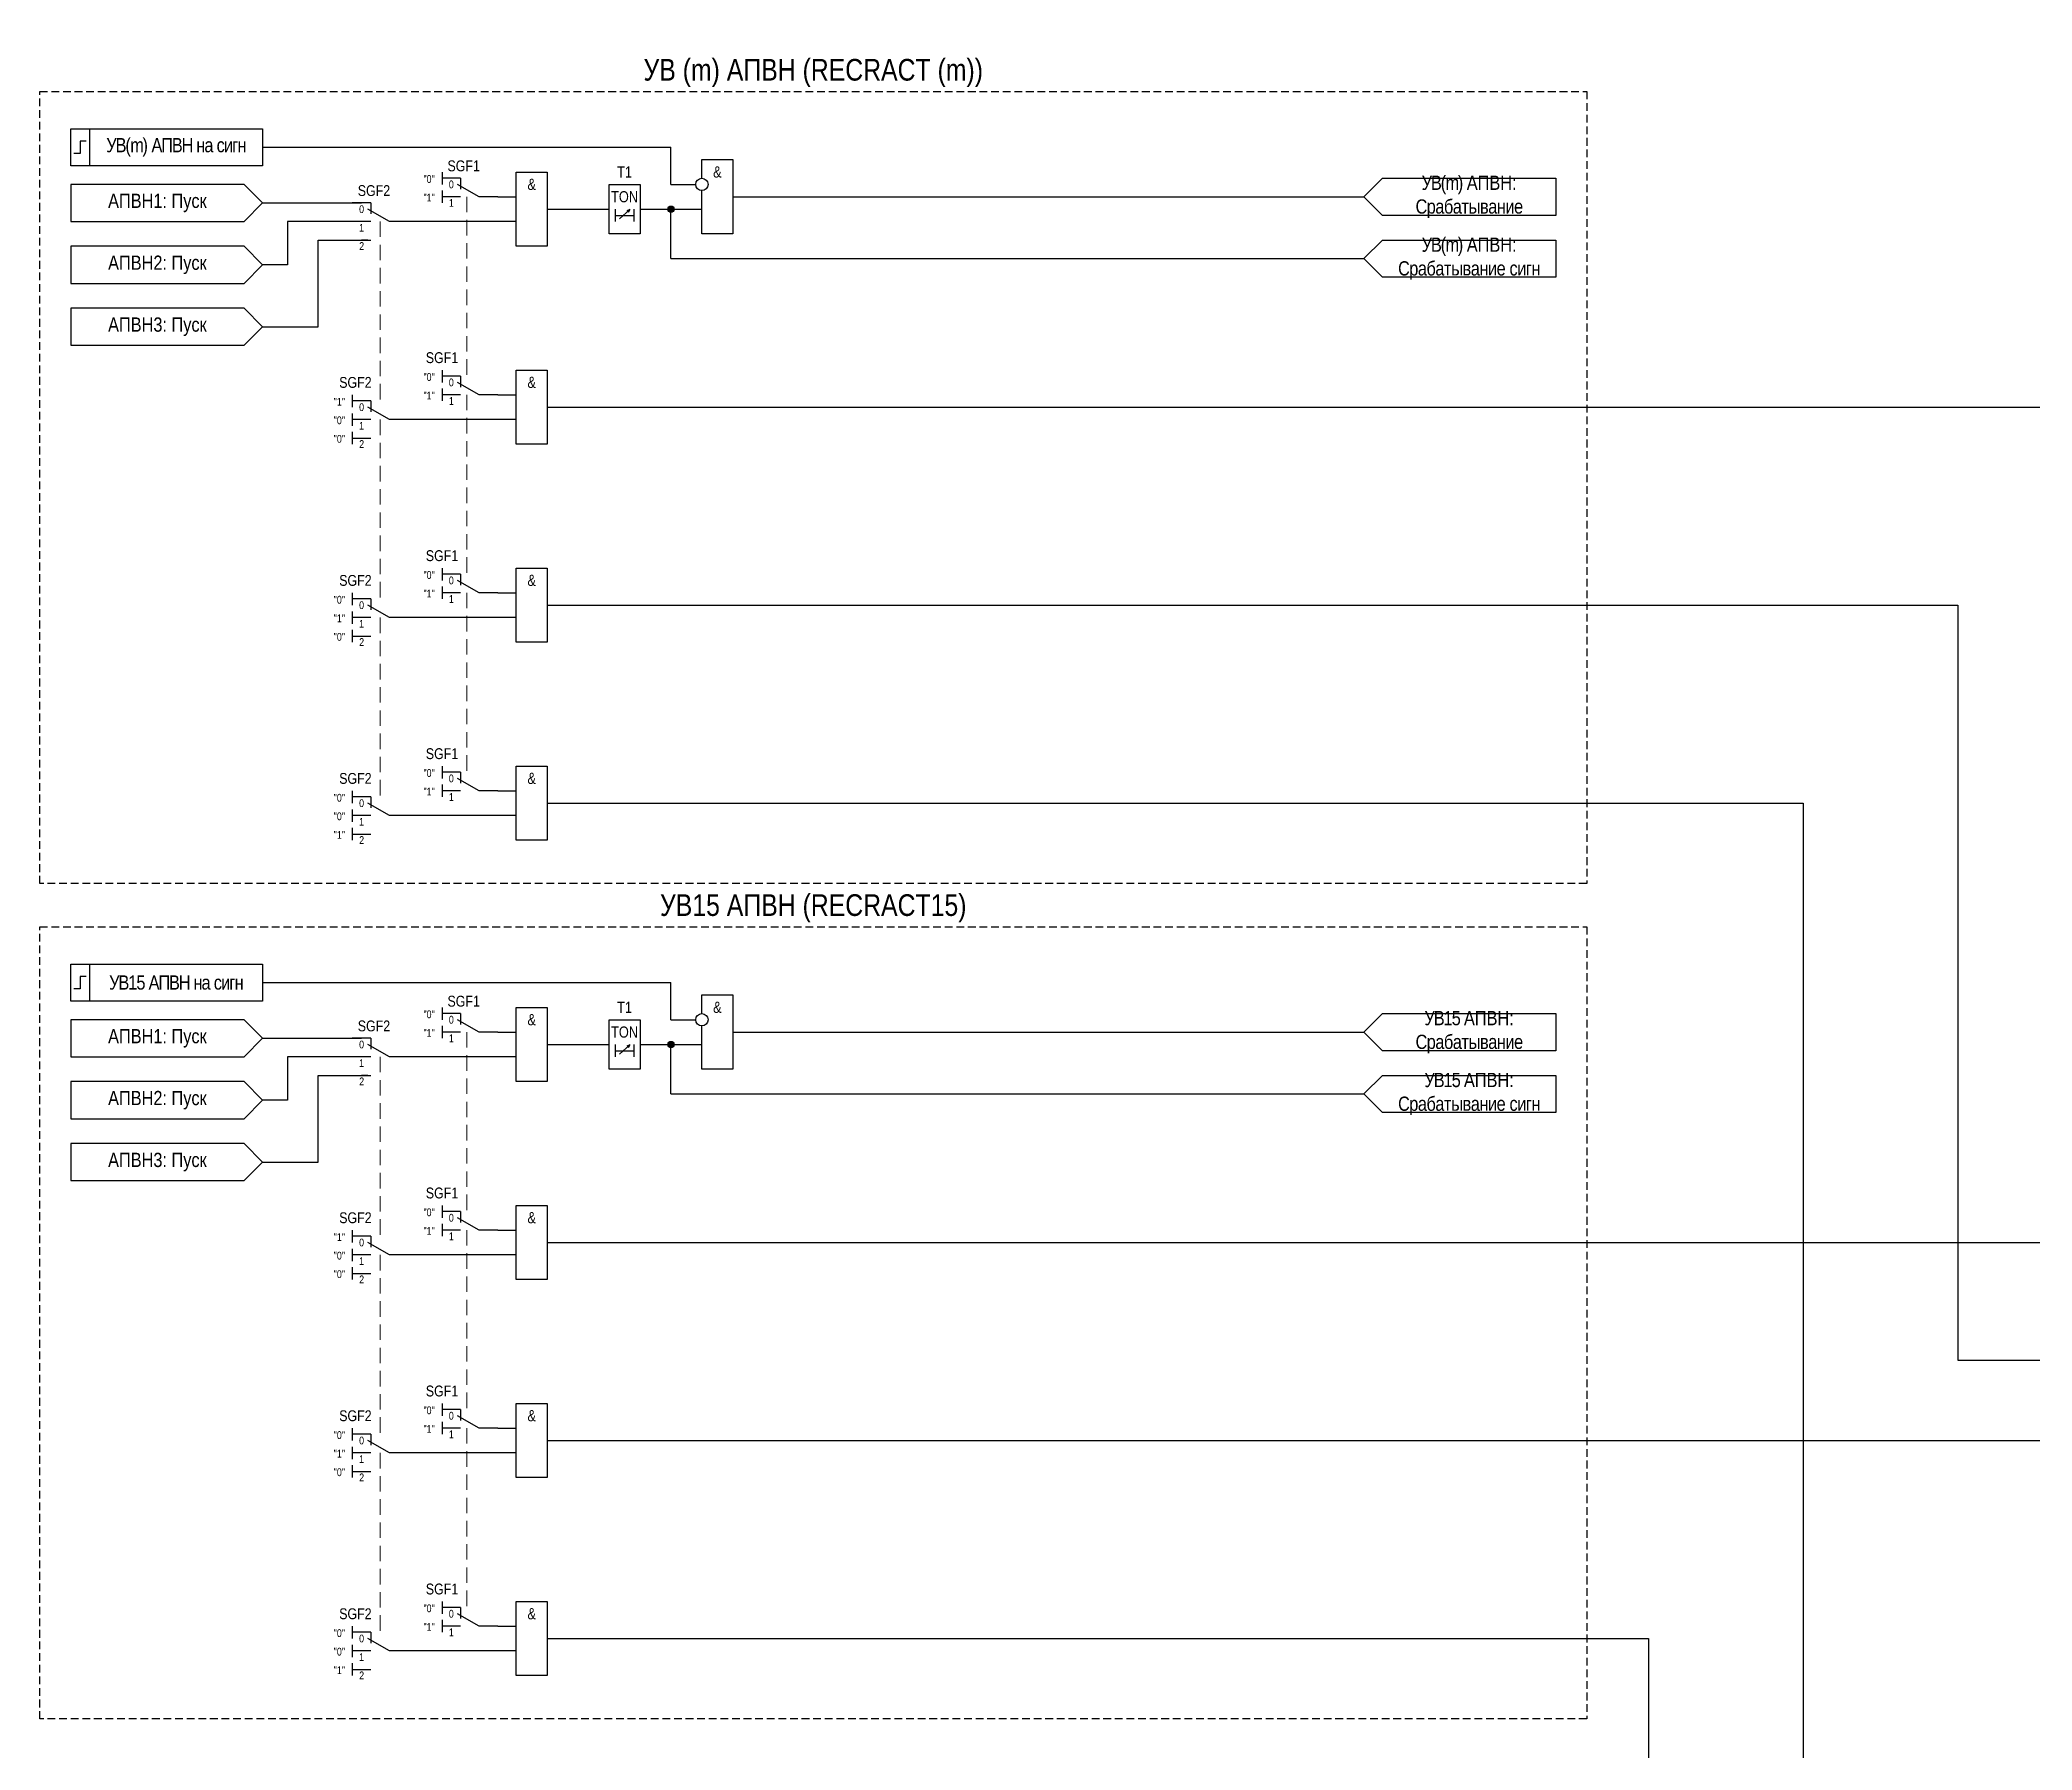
# Model space of a CAD drawing. Header units: millimetres. Extents: x -1017 to 1389, y -932 to 1669.
# Drawn here: x -354 to -32, y -686 to -409.6 of the extents above; entities that cross this region are included whole.
import ezdxf
from ezdxf.enums import TextEntityAlignment as Align

# ---------------------------------------------------------------- set-up
doc = ezdxf.new("R2010")
doc.units = ezdxf.units.MM
doc.linetypes.add('штриховая2', pattern=[0.375, 0.25, -0.125])
doc.layers.add('Основная', color=7, linetype='Continuous')
doc.layers.add('Штриховая', color=7, linetype='штриховая2', lineweight=20)
doc.styles.add('2.5_Gost_RD', font='ARIALN.TTF', dxfattribs={"height": 2.5})
doc.styles.add('3.5_Gost_RD', font='ARIALN.TTF', dxfattribs={"height": 3.5})
doc.styles.add('Вывод', font='ARIALN.TTF', dxfattribs={"height": 2.5})
doc.styles.add('Компонент', font='ARIALN.TTF', dxfattribs={"height": 3.5})

# ---------------------------------------------------------------- blocks, each defined once
blk = doc.blocks.new('*U79')
at = {"layer": 'Основная', "color": 0}
blk.add_line((0, 0), (7, 4), dxfattribs=at)
at = {"layer": 'Основная', "ltscale": 0.35}
blk.add_line((6, 6), (6, 2.5), dxfattribs=at)
blk = doc.blocks.new('*U91')
at = {"layer": 'Основная', "color": 0}
for p, q in [((-3, 6), (-9, 6)), ((-3, 0), (-9, 0)), ((9, 0), (3, 0))]:
    blk.add_line(p, q, dxfattribs=at)
at = {"layer": 'Основная', "ltscale": 0.25, "xscale": -1}
blk.add_blockref('*U79', (3, 0), dxfattribs=at)
at = {"layer": 'Основная'}
for tag, height, style, p in [('В1', 2.5, 'Вывод', (-13, 6)), ('ОУ', 3.5, 'Компонент', (-2, 10)), ('В2', 2.5, 'Вывод', (-6, 4)), ('В3', 2.5, 'Вывод', (-6, -2))]:
    blk.add_attdef(tag, text='', height=height, dxfattribs=dict(at, style=style)).set_placement(p, align=Align.MIDDLE_CENTER)
blk = doc.blocks.new('Точка')
at = {"ltscale": 100}
h = blk.add_hatch(color=256, dxfattribs=at)
h.dxf.hatch_style = 1
edge = h.paths.add_edge_path()
edge.add_arc((0, 0), 0.5, 0, 360)
blk.add_circle((0, 0), 0.5, dxfattribs=at)
blk = doc.blocks.new('*U92')
at = {"layer": 'Основная', "color": 0}
for p, q in [((-3, 6), (-9, 6)), ((-3, 0), (-9, 0)), ((9, 0), (3, 0))]:
    blk.add_line(p, q, dxfattribs=at)
at = {"layer": 'Основная', "ltscale": 0.25, "xscale": -1}
blk.add_blockref('*U79', (3, 0), dxfattribs=at)
at = {"layer": 'Основная'}
for tag, height, style, p in [('В1', 2.5, 'Вывод', (-13, 6)), ('ОУ', 3.5, 'Компонент', (-2, 10)), ('В2', 2.5, 'Вывод', (-6, 4)), ('В3', 2.5, 'Вывод', (-6, -2))]:
    blk.add_attdef(tag, text='', height=height, dxfattribs=dict(at, style=style)).set_placement(p, align=Align.MIDDLE_CENTER)
blk = doc.blocks.new('*U93')
at = {"layer": 'Основная', "color": 0}
for p, q in [((-3, 6), (-9, 6)), ((-3, 0), (-9, 0)), ((9, 0), (3, 0))]:
    blk.add_line(p, q, dxfattribs=at)
at = {"layer": 'Основная', "ltscale": 0.25, "xscale": -1}
blk.add_blockref('*U79', (3, 0), dxfattribs=at)
at = {"layer": 'Основная'}
for tag, height, style, p in [('ОУ', 3.5, 'Компонент', (-9, 12)), ('В1', 2.5, 'Вывод', (-13, 6)), ('В2', 2.5, 'Вывод', (-6, 4)), ('В3', 2.5, 'Вывод', (-6, -2))]:
    blk.add_attdef(tag, text='', height=height, dxfattribs=dict(at, style=style)).set_placement(p, align=Align.MIDDLE_CENTER)
blk = doc.blocks.new('*U94')
at = {"layer": 'Основная', "color": 0}
for p, q in [((-3, 6), (-9, 6)), ((-3, 0), (-9, 0)), ((9, 0), (3, 0))]:
    blk.add_line(p, q, dxfattribs=at)
at = {"layer": 'Основная', "ltscale": 0.25, "xscale": -1}
blk.add_blockref('*U79', (3, 0), dxfattribs=at)
at = {"layer": 'Основная'}
for tag, height, style, p in [('ОУ', 3.5, 'Компонент', (-8, 12)), ('В1', 2.5, 'Вывод', (-13, 6)), ('В2', 2.5, 'Вывод', (-6, 4)), ('В3', 2.5, 'Вывод', (-6, -2))]:
    blk.add_attdef(tag, text='', height=height, dxfattribs=dict(at, style=style)).set_placement(p, align=Align.MIDDLE_CENTER)

msp = doc.modelspace()

# ---------------------------------------------------------------- linework, layer by layer
at = {"ltscale": 100}
for p, q in [((-252, -433), (-252, -427)), ((-280, -435), (-279, -435)), ((-260.3, -438.54), (-258.63, -437.05)), ((-258.63, -437.05), (-259.15, -437.27)), ((-258.63, -437.05), (-258.89, -437.52)), ((-252, -445), (-252, -437)), ((-277, -439), (-295, -439)), ((-303.5, -442), (-300.5, -442)), ((-252, -568), (-252, -562)), ((-280, -570), (-279, -570)), ((-260.3, -573.54), (-258.63, -572.05)), ((-258.63, -572.05), (-259.15, -572.27)), ((-258.63, -572.05), (-258.89, -572.52)), ((-252, -580), (-252, -572)), ((-277, -574), (-295, -574)), ((-303.5, -577), (-300.5, -577))]:
    msp.add_line(p, q, dxfattribs=at)
at = {"color": 6, "ltscale": 100}
for p, q in [((-280, -467), (-279, -467)), ((-277, -471), (-295, -471)), ((-303.5, -474), (-300.5, -474)), ((-280, -499), (-279, -499)), ((-277, -503), (-295, -503)), ((-303.5, -506), (-300.5, -506)), ((-280, -531), (-279, -531)), ((-277, -535), (-295, -535)), ((-303.5, -538), (-300.5, -538)), ((-280, -602), (-279, -602)), ((-277, -606), (-295, -606)), ((-303.5, -609), (-300.5, -609)), ((-280, -634), (-279, -634)), ((-277, -638), (-295, -638)), ((-303.5, -641), (-300.5, -641)), ((-280, -666), (-279, -666)), ((-277, -670), (-295, -670)), ((-303.5, -673), (-300.5, -673))]:
    msp.add_line(p, q, dxfattribs=at)
at = {"ltscale": 100}
for points in [[(-262, -433), (-257, -433), (-257, -441), (-262, -441)], [(-262, -568), (-257, -568), (-257, -576), (-262, -576)]]:
    msp.add_lwpolyline(points, close=True, dxfattribs=at)
for points in [[(-261, -437), (-261, -439)], [(-258, -437), (-258, -439)], [(-302, -439), (-314, -439), (-314, -446), (-318, -446)], [(-261, -438), (-258, -438)], [(-318, -456), (-309, -456), (-309, -442), (-301, -442), (-301, -442), (-302, -442)], [(-261, -572), (-261, -574)], [(-261, -573), (-258, -573)], [(-258, -572), (-258, -574)], [(-302, -574), (-314, -574), (-314, -581), (-318, -581)], [(-318, -591), (-309, -591), (-309, -577), (-301, -577), (-301, -577), (-302, -577)]]:
    msp.add_lwpolyline(points, dxfattribs=at)
at = {"color": 2, "ltscale": 100}
for points in [[(-272, -501), (-44, -501), (-44, -623), (17, -623)], [(-272, -533), (-69, -533), (-69, -649), (-69, -888), (15, -888)]]:
    msp.add_lwpolyline(points, dxfattribs=at)
at = {"color": 4, "ltscale": 100}
for points in [[(-272, -636), (14, -636), (14, -649)], [(-272, -668), (-94, -668), (-94, -914), (17, -914)]]:
    msp.add_lwpolyline(points, dxfattribs=at)
at = {"layer": 'Основная', "ltscale": 100}
for p, q in [((-289, -431), (-289, -433)), ((-289, -434), (-289, -436)), ((-289, -566), (-289, -568)), ((-289, -569), (-289, -571))]:
    msp.add_line(p, q, dxfattribs=at)
at = {"layer": 'Основная', "color": 6, "ltscale": 100}
for p, q in [((-289, -463), (-289, -465)), ((-289, -466), (-289, -468)), ((-303.5, -467), (-303.5, -469)), ((-303.5, -470), (-303.5, -472)), ((-303.5, -473), (-303.5, -475)), ((-289, -495), (-289, -497)), ((-303.5, -499), (-303.5, -501)), ((-289, -498), (-289, -500)), ((-303.5, -502), (-303.5, -504)), ((-303.5, -505), (-303.5, -507)), ((-289, -527), (-289, -529)), ((-303.5, -531), (-303.5, -533)), ((-289, -530), (-289, -532)), ((-303.5, -534), (-303.5, -536)), ((-303.5, -537), (-303.5, -539)), ((-289, -598), (-289, -600)), ((-303.5, -602), (-303.5, -604)), ((-289, -601), (-289, -603)), ((-303.5, -605), (-303.5, -607)), ((-303.5, -608), (-303.5, -610)), ((-289, -630), (-289, -632)), ((-303.5, -634), (-303.5, -636)), ((-289, -633), (-289, -635)), ((-303.5, -637), (-303.5, -639)), ((-303.5, -640), (-303.5, -642)), ((-289, -662), (-289, -664)), ((-303.5, -666), (-303.5, -668)), ((-289, -665), (-289, -667)), ((-303.5, -669), (-303.5, -671)), ((-303.5, -672), (-303.5, -674))]:
    msp.add_line(p, q, dxfattribs=at)
at = {"layer": 'Основная', "color": 2, "ltscale": 100, "true_color": 0xf1eb1f}
msp.add_lwpolyline([(-272, -469), (10, -469), (10, -358)], dxfattribs=at)
at = {"layer": 'Основная', "color": 4, "ltscale": 100}
msp.add_lwpolyline([(-272, -604), (21, -604), (21, -384)], dxfattribs=at)
at = {"layer": 'Основная', "color": 3, "linetype": 'штриховая2', "ltscale": 5}
for points in [[(-354, -418), (-104, -418), (-104, -546), (-354, -546)], [(-354, -553), (-104, -553), (-104, -681), (-354, -681)]]:
    msp.add_lwpolyline(points, close=True, dxfattribs=at)
at = {"layer": 'Основная', "ltscale": 100}
for points in [[(-349, -424), (-346, -424), (-346, -430), (-349, -430)], [(-349, -424), (-318, -424), (-318, -430), (-349, -430)], [(-109, -432), (-109, -438), (-137, -438), (-140, -435), (-137, -432)], [(-109, -442), (-109, -448), (-137, -448), (-140, -445), (-137, -442)], [(-349, -559), (-346, -559), (-346, -565), (-349, -565)], [(-349, -559), (-318, -559), (-318, -565), (-349, -565)], [(-109, -567), (-109, -573), (-137, -573), (-140, -570), (-137, -567)], [(-109, -577), (-109, -583), (-137, -583), (-140, -580), (-137, -577)]]:
    msp.add_lwpolyline(points, close=True, dxfattribs=at)
at = {"layer": 'Основная', "lineweight": 30, "ltscale": 100}
for points in [[(-346.5, -426), (-347.5, -426), (-347.5, -428), (-348.5, -428)], [(-346.5, -561), (-347.5, -561), (-347.5, -563), (-348.5, -563)]]:
    msp.add_lwpolyline(points, dxfattribs=at)
at = {"layer": 'Основная', "ltscale": 100}
for points in [[(-318, -427), (-252, -427)], [(-277, -440), (-277, -431), (-272, -431), (-272, -443), (-277, -443), (-277, -440)], [(-247, -432), (-247, -429), (-242, -429), (-242, -441), (-247, -441), (-247, -434)], [(-318, -436), (-321, -433), (-349, -433), (-349, -439), (-321, -439), (-318, -436)], [(-252, -433), (-248, -433)], [(-318, -436), (-302, -436)], [(-279, -435), (-277, -435)], [(-272, -437), (-262, -437)], [(-257, -437), (-247, -437)], [(-242, -435), (-140, -435)], [(-318, -446), (-321, -443), (-349, -443), (-349, -449), (-321, -449), (-318, -446)], [(-252, -445), (-140, -445)], [(-318, -456), (-321, -453), (-349, -453), (-349, -459), (-321, -459), (-318, -456)], [(-318, -562), (-252, -562)], [(-277, -575), (-277, -566), (-272, -566), (-272, -578), (-277, -578), (-277, -575)], [(-247, -567), (-247, -564), (-242, -564), (-242, -576), (-247, -576), (-247, -569)], [(-318, -571), (-321, -568), (-349, -568), (-349, -574), (-321, -574), (-318, -571)], [(-252, -568), (-248, -568)], [(-318, -571), (-302, -571)], [(-279, -570), (-277, -570)], [(-272, -572), (-262, -572)], [(-257, -572), (-247, -572)], [(-242, -570), (-140, -570)], [(-318, -581), (-321, -578), (-349, -578), (-349, -584), (-321, -584), (-318, -581)], [(-252, -580), (-140, -580)], [(-318, -591), (-321, -588), (-349, -588), (-349, -594), (-321, -594), (-318, -591)]]:
    msp.add_lwpolyline(points, dxfattribs=at)
at = {"layer": 'Основная', "color": 6, "ltscale": 100}
for points in [[(-277, -472), (-277, -463), (-272, -463), (-272, -475), (-277, -475), (-277, -472)], [(-279, -467), (-277, -467)], [(-277, -504), (-277, -495), (-272, -495), (-272, -507), (-277, -507), (-277, -504)], [(-279, -499), (-277, -499)], [(-277, -536), (-277, -527), (-272, -527), (-272, -539), (-277, -539), (-277, -536)], [(-279, -531), (-277, -531)], [(-277, -607), (-277, -598), (-272, -598), (-272, -610), (-277, -610), (-277, -607)], [(-279, -602), (-277, -602)], [(-277, -639), (-277, -630), (-272, -630), (-272, -642), (-277, -642), (-277, -639)], [(-279, -634), (-277, -634)], [(-277, -671), (-277, -662), (-272, -662), (-272, -674), (-277, -674), (-277, -671)], [(-279, -666), (-277, -666)]]:
    msp.add_lwpolyline(points, dxfattribs=at)
at = {"layer": 'Основная'}
for centre in [(-247, -433), (-247, -568)]:
    msp.add_circle(centre, 1, dxfattribs=at)
at = {"layer": 'Штриховая', "color": 6, "ltscale": 10}
for p, q in [((-285, -435), (-285, -465)), ((-299, -439), (-299, -469)), ((-285, -467), (-285, -497)), ((-299, -471), (-299, -501)), ((-285, -499), (-285, -529)), ((-299, -503), (-299, -533)), ((-285, -570), (-285, -600)), ((-299, -574), (-299, -604)), ((-285, -602), (-285, -632)), ((-299, -606), (-299, -636)), ((-285, -634), (-285, -664)), ((-299, -638), (-299, -668))]:
    msp.add_line(p, q, dxfattribs=at)

# ---------------------------------------------------------------- block references
at = {"layer": 'Основная', "ltscale": 0.25}
ref = msp.add_blockref('*U91', (-284.5, -435), dxfattribs=dict(at, xscale=0.5, yscale=0.5, zscale=0.5))
ref.add_attrib('ОУ', 'SGF1', dxfattribs={"height": 1.75, "style": 'Компонент'}).set_placement((-285.5, -430), align=Align.MIDDLE_CENTER)
ref.add_attrib('В2', '0', dxfattribs={"height": 1.25, "style": 'Вывод'}).set_placement((-287.5, -433), align=Align.MIDDLE_CENTER)
ref.add_attrib('В3', '1', dxfattribs={"height": 1.25, "style": 'Вывод'}).set_placement((-287.5, -436), align=Align.MIDDLE_CENTER)
ref = msp.add_blockref('*U92', (-299, -439), dxfattribs=dict(at, xscale=0.5, yscale=0.5, zscale=0.5))
ref.add_attrib('ОУ', 'SGF2', dxfattribs={"height": 1.75, "style": 'Компонент'}).set_placement((-300, -434), align=Align.MIDDLE_CENTER)
ref.add_attrib('В2', '0', dxfattribs={"height": 1.25, "style": 'Вывод'}).set_placement((-302, -437), align=Align.MIDDLE_CENTER)
ref.add_attrib('В3', '1', dxfattribs={"height": 1.25, "style": 'Вывод'}).set_placement((-302, -440), align=Align.MIDDLE_CENTER)
at = {"layer": 'Основная', "ltscale": 100}
for p in [(-252, -437), (-252, -572)]:
    msp.add_blockref('Точка', p, dxfattribs=at)
at = {"layer": 'Основная', "color": 6, "ltscale": 0.25}
ref = msp.add_blockref('*U93', (-284.5, -467), dxfattribs=dict(at, xscale=0.5, yscale=0.5, zscale=0.5))
ref.add_attrib('ОУ', 'SGF1', dxfattribs={"height": 1.75, "style": 'Компонент'}).set_placement((-289, -461), align=Align.MIDDLE_CENTER)
ref.add_attrib('В2', '0', dxfattribs={"height": 1.25, "style": 'Вывод'}).set_placement((-287.5, -465), align=Align.MIDDLE_CENTER)
ref.add_attrib('В3', '1', dxfattribs={"height": 1.25, "style": 'Вывод'}).set_placement((-287.5, -468), align=Align.MIDDLE_CENTER)
ref = msp.add_blockref('*U94', (-299, -471), dxfattribs=dict(at, xscale=0.5, yscale=0.5, zscale=0.5))
ref.add_attrib('ОУ', 'SGF2', dxfattribs={"height": 1.75, "style": 'Компонент'}).set_placement((-303, -465), align=Align.MIDDLE_CENTER)
ref.add_attrib('В2', '0', dxfattribs={"height": 1.25, "style": 'Вывод'}).set_placement((-302, -469), align=Align.MIDDLE_CENTER)
ref.add_attrib('В3', '1', dxfattribs={"height": 1.25, "style": 'Вывод'}).set_placement((-302, -472), align=Align.MIDDLE_CENTER)
ref = msp.add_blockref('*U93', (-284.5, -499), dxfattribs=dict(at, xscale=0.5, yscale=0.5, zscale=0.5))
ref.add_attrib('ОУ', 'SGF1', dxfattribs={"height": 1.75, "style": 'Компонент'}).set_placement((-289, -493), align=Align.MIDDLE_CENTER)
ref.add_attrib('В2', '0', dxfattribs={"height": 1.25, "style": 'Вывод'}).set_placement((-287.5, -497), align=Align.MIDDLE_CENTER)
ref.add_attrib('В3', '1', dxfattribs={"height": 1.25, "style": 'Вывод'}).set_placement((-287.5, -500), align=Align.MIDDLE_CENTER)
ref = msp.add_blockref('*U94', (-299, -503), dxfattribs=dict(at, xscale=0.5, yscale=0.5, zscale=0.5))
ref.add_attrib('ОУ', 'SGF2', dxfattribs={"height": 1.75, "style": 'Компонент'}).set_placement((-303, -497), align=Align.MIDDLE_CENTER)
ref.add_attrib('В2', '0', dxfattribs={"height": 1.25, "style": 'Вывод'}).set_placement((-302, -501), align=Align.MIDDLE_CENTER)
ref.add_attrib('В3', '1', dxfattribs={"height": 1.25, "style": 'Вывод'}).set_placement((-302, -504), align=Align.MIDDLE_CENTER)
ref = msp.add_blockref('*U93', (-284.5, -531), dxfattribs=dict(at, xscale=0.5, yscale=0.5, zscale=0.5))
ref.add_attrib('ОУ', 'SGF1', dxfattribs={"height": 1.75, "style": 'Компонент'}).set_placement((-289, -525), align=Align.MIDDLE_CENTER)
ref.add_attrib('В2', '0', dxfattribs={"height": 1.25, "style": 'Вывод'}).set_placement((-287.5, -529), align=Align.MIDDLE_CENTER)
ref.add_attrib('В3', '1', dxfattribs={"height": 1.25, "style": 'Вывод'}).set_placement((-287.5, -532), align=Align.MIDDLE_CENTER)
ref = msp.add_blockref('*U94', (-299, -535), dxfattribs=dict(at, xscale=0.5, yscale=0.5, zscale=0.5))
ref.add_attrib('ОУ', 'SGF2', dxfattribs={"height": 1.75, "style": 'Компонент'}).set_placement((-303, -529), align=Align.MIDDLE_CENTER)
ref.add_attrib('В2', '0', dxfattribs={"height": 1.25, "style": 'Вывод'}).set_placement((-302, -533), align=Align.MIDDLE_CENTER)
ref.add_attrib('В3', '1', dxfattribs={"height": 1.25, "style": 'Вывод'}).set_placement((-302, -536), align=Align.MIDDLE_CENTER)
at = {"layer": 'Основная', "ltscale": 0.25}
ref = msp.add_blockref('*U91', (-284.5, -570), dxfattribs=dict(at, xscale=0.5, yscale=0.5, zscale=0.5))
ref.add_attrib('ОУ', 'SGF1', dxfattribs={"height": 1.75, "style": 'Компонент'}).set_placement((-285.5, -565), align=Align.MIDDLE_CENTER)
ref.add_attrib('В2', '0', dxfattribs={"height": 1.25, "style": 'Вывод'}).set_placement((-287.5, -568), align=Align.MIDDLE_CENTER)
ref.add_attrib('В3', '1', dxfattribs={"height": 1.25, "style": 'Вывод'}).set_placement((-287.5, -571), align=Align.MIDDLE_CENTER)
ref = msp.add_blockref('*U92', (-299, -574), dxfattribs=dict(at, xscale=0.5, yscale=0.5, zscale=0.5))
ref.add_attrib('ОУ', 'SGF2', dxfattribs={"height": 1.75, "style": 'Компонент'}).set_placement((-300, -569), align=Align.MIDDLE_CENTER)
ref.add_attrib('В2', '0', dxfattribs={"height": 1.25, "style": 'Вывод'}).set_placement((-302, -572), align=Align.MIDDLE_CENTER)
ref.add_attrib('В3', '1', dxfattribs={"height": 1.25, "style": 'Вывод'}).set_placement((-302, -575), align=Align.MIDDLE_CENTER)
at = {"layer": 'Основная', "color": 6, "ltscale": 0.25}
ref = msp.add_blockref('*U93', (-284.5, -602), dxfattribs=dict(at, xscale=0.5, yscale=0.5, zscale=0.5))
ref.add_attrib('ОУ', 'SGF1', dxfattribs={"height": 1.75, "style": 'Компонент'}).set_placement((-289, -596), align=Align.MIDDLE_CENTER)
ref.add_attrib('В2', '0', dxfattribs={"height": 1.25, "style": 'Вывод'}).set_placement((-287.5, -600), align=Align.MIDDLE_CENTER)
ref.add_attrib('В3', '1', dxfattribs={"height": 1.25, "style": 'Вывод'}).set_placement((-287.5, -603), align=Align.MIDDLE_CENTER)
ref = msp.add_blockref('*U94', (-299, -606), dxfattribs=dict(at, xscale=0.5, yscale=0.5, zscale=0.5))
ref.add_attrib('ОУ', 'SGF2', dxfattribs={"height": 1.75, "style": 'Компонент'}).set_placement((-303, -600), align=Align.MIDDLE_CENTER)
ref.add_attrib('В2', '0', dxfattribs={"height": 1.25, "style": 'Вывод'}).set_placement((-302, -604), align=Align.MIDDLE_CENTER)
ref.add_attrib('В3', '1', dxfattribs={"height": 1.25, "style": 'Вывод'}).set_placement((-302, -607), align=Align.MIDDLE_CENTER)
ref = msp.add_blockref('*U93', (-284.5, -634), dxfattribs=dict(at, xscale=0.5, yscale=0.5, zscale=0.5))
ref.add_attrib('ОУ', 'SGF1', dxfattribs={"height": 1.75, "style": 'Компонент'}).set_placement((-289, -628), align=Align.MIDDLE_CENTER)
ref.add_attrib('В2', '0', dxfattribs={"height": 1.25, "style": 'Вывод'}).set_placement((-287.5, -632), align=Align.MIDDLE_CENTER)
ref.add_attrib('В3', '1', dxfattribs={"height": 1.25, "style": 'Вывод'}).set_placement((-287.5, -635), align=Align.MIDDLE_CENTER)
ref = msp.add_blockref('*U94', (-299, -638), dxfattribs=dict(at, xscale=0.5, yscale=0.5, zscale=0.5))
ref.add_attrib('ОУ', 'SGF2', dxfattribs={"height": 1.75, "style": 'Компонент'}).set_placement((-303, -632), align=Align.MIDDLE_CENTER)
ref.add_attrib('В2', '0', dxfattribs={"height": 1.25, "style": 'Вывод'}).set_placement((-302, -636), align=Align.MIDDLE_CENTER)
ref.add_attrib('В3', '1', dxfattribs={"height": 1.25, "style": 'Вывод'}).set_placement((-302, -639), align=Align.MIDDLE_CENTER)
ref = msp.add_blockref('*U93', (-284.5, -666), dxfattribs=dict(at, xscale=0.5, yscale=0.5, zscale=0.5))
ref.add_attrib('ОУ', 'SGF1', dxfattribs={"height": 1.75, "style": 'Компонент'}).set_placement((-289, -660), align=Align.MIDDLE_CENTER)
ref.add_attrib('В2', '0', dxfattribs={"height": 1.25, "style": 'Вывод'}).set_placement((-287.5, -664), align=Align.MIDDLE_CENTER)
ref.add_attrib('В3', '1', dxfattribs={"height": 1.25, "style": 'Вывод'}).set_placement((-287.5, -667), align=Align.MIDDLE_CENTER)
ref = msp.add_blockref('*U94', (-299, -670), dxfattribs=dict(at, xscale=0.5, yscale=0.5, zscale=0.5))
ref.add_attrib('ОУ', 'SGF2', dxfattribs={"height": 1.75, "style": 'Компонент'}).set_placement((-303, -664), align=Align.MIDDLE_CENTER)
ref.add_attrib('В2', '0', dxfattribs={"height": 1.25, "style": 'Вывод'}).set_placement((-302, -668), align=Align.MIDDLE_CENTER)
ref.add_attrib('В3', '1', dxfattribs={"height": 1.25, "style": 'Вывод'}).set_placement((-302, -671), align=Align.MIDDLE_CENTER)

# ---------------------------------------------------------------- texts
at = {"color": 30, "ltscale": 100, "char_height": 3.5, "width": 250, "attachment_point": 5, "style": '3.5_Gost_RD'}
for s, insert in [('УВ (m) АПВН (RECRACT (m))', (-229, -415)), ('УВ15 АПВН (RECRACT15)', (-229, -550))]:
    msp.add_mtext(s, dxfattribs=dict(at, insert=insert))
at = {"ltscale": 100, "char_height": 1.8, "width": 5, "attachment_point": 5, "style": '2.5_Gost_RD'}
for s, insert in [('T1', (-259.5, -431)), ('TON', (-259.5, -435)), ('T1', (-259.5, -566)), ('TON', (-259.5, -570))]:
    msp.add_mtext(s, dxfattribs=dict(at, insert=insert))
at = {"ltscale": 100, "char_height": 1.25, "attachment_point": 3, "style": '3.5_Gost_RD'}
for insert in [(-301.59, -442.34), (-301.59, -577.34)]:
    msp.add_mtext_dynamic_manual_height_columns('2', width=2, gutter_width=17.5, heights=[0], dxfattribs=dict(at, insert=insert))
at = {"color": 6, "ltscale": 100, "char_height": 1.25, "style": '3.5_Gost_RD'}
for s, insert, attachment_point in [('"1"', (-306.5, -467.5), 1), ('"0"', (-306.5, -470.5), 1), ('"0"', (-306.5, -473.5), 1), ('2', (-301.59, -474.34), 3), ('"0"', (-306.5, -499.5), 1), ('"1"', (-306.5, -502.5), 1), ('"0"', (-306.5, -505.5), 1), ('2', (-301.59, -506.34), 3), ('"0"', (-306.5, -531.5), 1), ('"0"', (-306.5, -534.5), 1), ('"1"', (-306.5, -537.5), 1), ('2', (-301.59, -538.34), 3), ('"1"', (-306.5, -602.5), 1), ('"0"', (-306.5, -605.5), 1), ('"0"', (-306.5, -608.5), 1), ('2', (-301.59, -609.34), 3), ('"0"', (-306.5, -634.5), 1), ('"1"', (-306.5, -637.5), 1), ('"0"', (-306.5, -640.5), 1), ('2', (-301.59, -641.34), 3), ('"0"', (-306.5, -666.5), 1), ('"0"', (-306.5, -669.5), 1), ('"1"', (-306.5, -672.5), 1), ('2', (-301.59, -673.34), 3)]:
    msp.add_mtext_dynamic_manual_height_columns(s, width=2, gutter_width=17.5, heights=[0], dxfattribs=dict(at, insert=insert, attachment_point=attachment_point))
at = {"layer": 'Основная', "ltscale": 100, "attachment_point": 5, "style": '2.5_Gost_RD'}
for s, insert, char_height, width in [('{\\T0.9;УВ(m) АПВН на сигн}', (-332, -427), 2.3, 28), ('&', (-244.5, -431), 1.8, 5), ('АПВН1: Пуск', (-335, -436), 2.3, 28), ('&', (-274.5, -433), 1.8, 5), ('АПВН2: Пуск', (-335, -446), 2.3, 28), ('АПВН3: Пуск', (-335, -456), 2.3, 28), ('{\\T0.9;УВ15 АПВН на сигн}', (-332, -562), 2.3, 28), ('&', (-244.5, -566), 1.8, 5), ('АПВН1: Пуск', (-335, -571), 2.3, 28), ('&', (-274.5, -568), 1.8, 5), ('АПВН2: Пуск', (-335, -581), 2.3, 28), ('АПВН3: Пуск', (-335, -591), 2.3, 28)]:
    msp.add_mtext(s, dxfattribs=dict(at, insert=insert, char_height=char_height, width=width))
at = {"layer": 'Основная', "color": 0, "ltscale": 100, "char_height": 2.3, "width": 28, "attachment_point": 5, "style": '2.5_Gost_RD'}
for s, insert in [('{\\T0.9;\\C256;УВ(m) \\T1;АПВН: \\T0.95;Срабатывание}', (-123, -435)), ('{\\T0.9;\\C256;УВ(m) \\T1;АПВН: \\T0.95;Срабатывание сигн}', (-123, -445)), ('{\\T0.9;\\C256;УВ15 \\T1;АПВН: \\T0.95;Срабатывание}', (-123, -570)), ('{\\T0.9;\\C256;УВ15 \\T1;АПВН: \\T0.95;Срабатывание сигн}', (-123, -580))]:
    msp.add_mtext(s, dxfattribs=dict(at, insert=insert))
at = {"layer": 'Основная', "ltscale": 100, "char_height": 1.25, "attachment_point": 1, "style": '3.5_Gost_RD'}
for s, insert in [('"0"', (-292, -431.5)), ('"1"', (-292, -434.5)), ('"0"', (-292, -566.5)), ('"1"', (-292, -569.5))]:
    msp.add_mtext_dynamic_manual_height_columns(s, width=2, gutter_width=17.5, heights=[0], dxfattribs=dict(at, insert=insert))
at = {"layer": 'Основная', "color": 6, "ltscale": 100, "char_height": 1.25, "attachment_point": 1, "style": '3.5_Gost_RD'}
for s, insert in [('"0"', (-292, -463.5)), ('"1"', (-292, -466.5)), ('"0"', (-292, -495.5)), ('"1"', (-292, -498.5)), ('"0"', (-292, -527.5)), ('"1"', (-292, -530.5)), ('"0"', (-292, -598.5)), ('"1"', (-292, -601.5)), ('"0"', (-292, -630.5)), ('"1"', (-292, -633.5)), ('"0"', (-292, -662.5)), ('"1"', (-292, -665.5))]:
    msp.add_mtext_dynamic_manual_height_columns(s, width=2, gutter_width=17.5, heights=[0], dxfattribs=dict(at, insert=insert))
at = {"layer": 'Основная', "color": 6, "ltscale": 100, "char_height": 1.8, "width": 5, "attachment_point": 5, "style": '2.5_Gost_RD'}
for insert in [(-274.5, -465), (-274.5, -497), (-274.5, -529), (-274.5, -600), (-274.5, -632), (-274.5, -664)]:
    msp.add_mtext('&', dxfattribs=dict(at, insert=insert))

doc.saveas('drawing.dxf')
